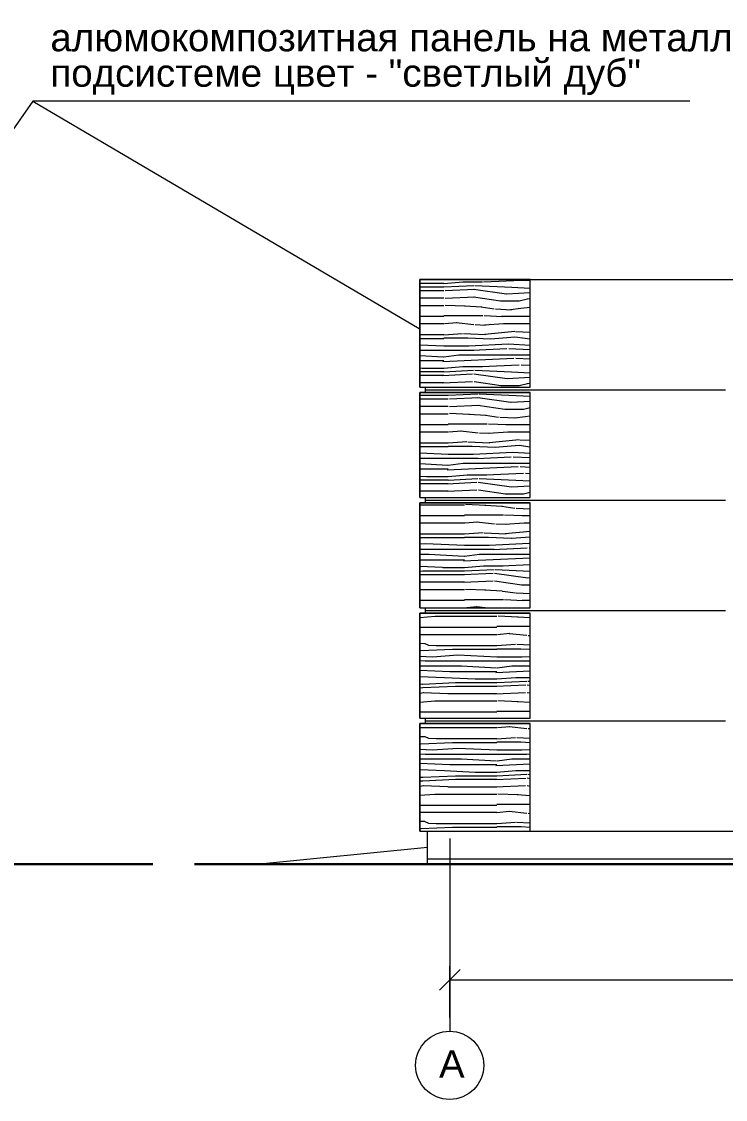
# Model space of a CAD drawing. Header units: metres. Extents: x 14775 to 14878, y 5674 to 5737.
# Drawn here: x 14835.53 to 14841.91, y 5690.1 to 5699.87 of the extents above; entities that cross this region are included whole.
import ezdxf
from ezdxf.enums import TextEntityAlignment as Align

# ---------------------------------------------------------------- set-up
doc = ezdxf.new("R2010")
doc.units = ezdxf.units.M
doc.header["$MEASUREMENT"] = 0
doc.linetypes.add('DGN Style 4', pattern=[5.601258242091303, 2.798879821157428, -1.399439910578714, 0.003498599776446784, -1.399439910578714])
doc.layers.get('Defpoints').update_dxf_attribs({"lineweight": 0})
for name, color, linetype, lineweight in [('Level 63', 7, 'Continuous', 0), ('Стены', 7, 'Continuous', 13), ('ЧЕРТЕЖ', 7, 'Continuous', 0)]:
    doc.layers.add(name, color=color, linetype=linetype, lineweight=lineweight)
doc.styles.add('Style-Arial', font='arial.ttf')
doc.styles.add('Style-txt', font='txt.shx')
doc.dimstyles.new('100', dxfattribs={"dimtxt": 0.25, "dimasz": 0.1875, "dimexe": 0.125, "dimexo": 0.125, "dimgap": 0.0625, "dimtad": 1, "dimdec": 0, "dimlfac": 1000, "dimzin": 11, "dimdsep": 46, "dimtxsty": 'Style-txt', "dimblk": 'OBLIQUE', "dimcen": 0.09000000000000001, "dimadec": 0, "dimazin": 3, "dimtfac": 1, "dimtdec": 0, "dimtmove": 0, "dimatfit": 3, "dimldrblk": 'TerminatorOpen', "dimfxl": 1, "dimfrac": 2, "dimtzin": 11, "dimlwd": 0, "dimlwe": 0, "dimarcsym": 0})

# ---------------------------------------------------------------- blocks, each defined once
blk = doc.blocks.new('_Oblique')
at = {"color": 0, "linetype": 'ByBlock', "lineweight": -2}
blk.add_line((0.5, 0.5), (-0.5, -0.5), dxfattribs=at)
blk = doc.blocks.new('*D74')
at = {"layer": 'Defpoints', "color": 0, "linetype": 'Continuous', "lineweight": 0, "transparency": 16777216}
for p in [(14853.80927526044, 5691.18400459929), (14839.40927526044, 5690.718385245227), (14853.80927526044, 5690.718385245227)]:
    blk.add_point(p, dxfattribs=at)
at = {"layer": 'ЧЕРТЕЖ', "color": 7, "linetype": 'Continuous', "lineweight": 0, "transparency": 16777216}
for p, q in [((14839.40927526044, 5690.843385245227), (14839.40927526044, 5691.30900459929)), ((14853.80927526044, 5690.843385245227), (14853.80927526044, 5691.30900459929))]:
    blk.add_line(p, q, dxfattribs=at)
at = {"layer": 'ЧЕРТЕЖ', "color": 0, "linetype": 'Continuous', "lineweight": 0, "transparency": 16777216}
blk.add_line((14839.40927526044, 5691.18400459929), (14853.80927526044, 5691.18400459929), dxfattribs=at)
at = {"layer": 'ЧЕРТЕЖ', "color": 0, "linetype": 'Continuous', "lineweight": 0, "transparency": 16777216, "xscale": 0.1875, "yscale": 0.1875, "zscale": 0.1875, "rotation": 180}
blk.add_blockref('_Oblique', (14839.40927526044, 5691.18400459929), dxfattribs=at)
at = {"layer": 'ЧЕРТЕЖ', "color": 0, "linetype": 'Continuous', "lineweight": 0, "transparency": 16777216, "xscale": 0.1875, "yscale": 0.1875, "zscale": 0.1875}
blk.add_blockref('_Oblique', (14853.80927526044, 5691.18400459929), dxfattribs=at)
at = {"layer": 'ЧЕРТЕЖ', "color": 0, "linetype": 'Continuous', "lineweight": 0, "transparency": 16777216, "insert": (14846.60927526044, 5691.374147846221), "char_height": 0.25, "attachment_point": 5, "style": 'Style-Arial'}
blk.add_mtext('14400', dxfattribs=at)
blk = doc.blocks.new('TerminatorOpen')
at = {"color": 0, "linetype": 'ByBlock', "lineweight": -2}
for q in [(-1, 0.5), (-1, 0), (-1, -0.5)]:
    blk.add_line((0, 0), q, dxfattribs=at)

msp = doc.modelspace()

# ---------------------------------------------------------------- hatches: boundary and pattern name
at = {"linetype": 'Continuous', "lineweight": 0, "true_color": 0x755847}
h = msp.add_hatch(dxfattribs=at)
h.set_pattern_fill('WOOD2', color=37, style=0, pattern_type=2)
h.set_pattern_definition([(177.397438, (14839.352151, 5696.924438), (15.36000013986477, -0.7679999848102919), [0.354138, -16.559308]), (184.085617, (14838.998379, 5696.940518), (1.536000402549995, 5.04627841332872e-07), [0.230557, -10.548837]), (177.137595, (14838.768408, 5696.924092), (1.536000407992667, 6.061663504475234e-09), [0.365833, -15.013355]), (182.862405, (14838.403031, 5696.942361), (1.536000407992667, -6.061663879175505e-09), [0.361956, -15.017232]), (180, (14838.041527, 5696.924286), (1.536, -0.7680000000000002), [0.225376, -1.310624]), (180, (14839.352151, 5696.992918), (1.536, -0.7680000000000002), [0.4031, -1.1329]), (182.6025620000001, (14838.949051, 5696.992918), (-15.36000013986477, -0.767999984810295), [0.286392, -16.627054]), (172.874984, (14838.662955, 5696.979913), (1.536000136266227, -3.62750753268859e-07), [0.204712, -5.987101999999999]), (184.763642, (14838.459824, 5697.005305), (1.535999728190072, -1.577998689217264e-07), [0.219439, -9.028505000000001]), (177.137595, (14838.241142, 5696.987081), (1.536000407992667, 6.061663504475234e-09), [0.207425, -15.171763]), (180, (14838.033976, 5696.99744), (1.536, -0.7680000000000002), [0.217871, -1.318129]), (180, (14839.352151, 5697.026718), (1.536, -0.7680000000000002), [0.549905, -0.986095]), (177.397438, (14838.802246, 5697.026718), (15.36000013986477, -0.7679999848102919), [0.06777799999999999, -16.845668]), (155.556045, (14838.734539, 5697.029795), (1.536000401305632, -0.7680001542167483), [0.037348, -18.522211]), (177.397438, (14838.700539, 5697.04525), (15.36000013986477, -0.7679999848102919), [0.244493, -16.668953]), (185.710593, (14838.456298, 5697.056352000001), (-6.143999622120279, -0.7680002363013065), [0.273111, -7.445194]), (177.397438, (14838.184543, 5697.029176), (15.36000013986477, -0.7679999848102919), [0.199731, -16.713715]), (184.085617, (14837.985018, 5697.038246), (1.536000402549995, 5.04627841332872e-07), [0.169259, -10.610134]), (180, (14839.352151, 5697.12675), (1.536, -0.7680000000000002), [0.681717, -0.854283]), (180, (14838.670434, 5697.12675), (1.536, -0.7680000000000002), [0.312587, -1.223413]), (184.085617, (14838.357847, 5697.12675), (1.536000402549995, 5.04627841332872e-07), [0.173713, -10.60568]), (177.397438, (14838.184575, 5697.114372999999), (15.36000013986477, -0.7679999848102919), [0.09413300000000001, -16.819313]), (173.659808, (14838.090539, 5697.118648), (7.679999503970662, -0.767999991422106), [0.163096, -13.745975]), (185.194429, (14837.92844, 5697.136659000001), (-9.215999760256096, -0.7679999459250219), [0.112725, -16.852949]), (180, (14839.352151, 5697.19299), (1.536, -0.7680000000000002), [0.561286, -0.974714]), (180, (14838.790865, 5697.19299), (1.536, -0.7680000000000002), [0.451892, -1.084108]), (177.397438, (14838.338973, 5697.19299), (15.36000013986477, -0.7679999848102919), [0.169509, -16.743936]), (180, (14838.169639, 5697.200687), (1.536, -0.7680000000000002), [0.353571, -1.182429]), (180, (14839.352151, 5697.291678000001), (1.536, -0.7680000000000002), [0.561191, -0.974809]), (184.085617, (14838.790961, 5697.291678000001), (1.536000402549995, 5.04627841332872e-07), [0.154776, -10.624618]), (186.340192, (14838.636578, 5697.280651), (-6.143999920538153, -0.7680000066966985), [0.125021, -13.78405]), (188.130102, (14838.512322, 5697.266844), (-4.608000078699761, -0.768000384536362), [0.095134, -10.766027]), (177.397438, (14838.418144, 5697.25339), (15.36000013986477, -0.7679999848102919), [0.143172, -16.770273]), (171.469234, (14838.27512, 5697.259891), (4.607999816681565, -0.7679999926228938), [0.118151, -15.413688]), (176.423666, (14838.158276, 5697.277418), (10.75200016007967, -0.7679998916925348), [0.15851, -12.153467]), (177.397438, (14838.000075, 5697.287306), (15.36000013986477, -0.7679999848102919), [0.183975, -16.72947]), (180, (14839.352151, 5697.426854), (1.536, -0.7680000000000002), [0.37665, -1.15935]), (182.6025620000001, (14838.975501, 5697.426854), (-15.36000013986477, -0.767999984810295), [0.297696, -16.615749]), (183.17983, (14838.678112, 5697.413336), (-12.28800020326752, -0.7680000354332623), [0.291007, -13.55431]), (172.234834, (14838.387552, 5697.397194), (6.143999516368027, -0.7679998925015926), [0.303435, -16.748933]), (182.6025620000001, (14838.0869, 5697.438192000001), (-15.36000013986477, -0.767999984810295), [0.270986, -16.642459]), (180, (14839.352151, 5697.458854), (1.536, -0.7680000000000002), [0.37665, -1.15935]), (182.6025620000001, (14838.975501, 5697.458854), (-15.36000013986477, -0.767999984810295), [0.297696, -16.615749]), (177.397438, (14838.678112, 5697.445336), (15.36000013986477, -0.7679999848102919), [0.256296, -16.65715]), (177.397438, (14838.42208, 5697.456974000001), (15.36000013986477, -0.7679999848102919), [0.335577, -16.577869]), (182.862405, (14838.08685, 5697.472212), (1.536000407992667, -6.061663879175505e-09), [0.271028, -15.10816]), (180, (14839.352151, 5697.491742), (1.536, -0.7680000000000002), [0.195865, -1.340135]), (177.397438, (14839.156286, 5697.491742), (15.36000013986477, -0.7679999848102919), [0.278787, -16.634659]), (177.397438, (14838.877787, 5697.504401), (15.36000013986477, -0.7679999848102919), [0.369364, -16.544081]), (182.6025620000001, (14838.508804, 5697.521173), (-15.36000013986477, -0.767999984810295), [0.343106, -16.57034]), (180, (14838.166052, 5697.505593), (1.536, -0.7680000000000002), [0.177286, -1.358714]), (184.763642, (14837.988766, 5697.505593), (1.535999728190072, -1.577998689217264e-07), [0.17317, -9.074775]), (180, (14839.352151, 5697.559334), (1.536, -0.7680000000000002), [0.425669, -1.110331]), (177.397438, (14838.926482, 5697.559334), (15.36000013986477, -0.7679999848102919), [0.467065, -16.446381]), (182.6025620000001, (14838.459899, 5697.580542000001), (-15.36000013986477, -0.767999984810295), [0.644097, -16.269348]), (176.82017, (14839.352151, 5697.593134000001), (12.28800020326752, -0.7680000354332599), [0.320687, -13.52463]), (180, (14839.031958, 5697.610922), (1.536, -0.7680000000000002), [0.888784, -0.647216]), (180, (14838.143174, 5697.610922), (1.536, -0.7680000000000002), [0.192056, -1.343944]), (187.765166, (14837.951119, 5697.610922), (-6.143999516368027, -0.7679998925015911), [0.136134, -16.916233]), (180, (14839.352151, 5697.65515), (1.536, -0.7680000000000002), [0.346532, -1.189468]), (180, (14839.005619, 5697.65515), (1.536, -0.7680000000000002), [0.301262, -1.234738]), (177.397438, (14838.704358, 5697.65515), (15.36000013986477, -0.7679999848102919), [0.308921, -16.604524]), (182.6025620000001, (14838.395755, 5697.669177000001), (-15.36000013986477, -0.767999984810295), [0.309193, -16.604253]), (180, (14838.086881, 5697.655138), (1.536, -0.7680000000000002), [0.270729, -1.265271]), (180, (14839.352151, 5697.359262), (1.536, -0.7680000000000002), [0.4444770000000001, -1.091523]), (177.397438, (14838.907675, 5697.359262), (15.36000013986477, -0.7679999848102919), [0.218628, -16.694817]), (188.530766, (14838.689272, 5697.369189), (-4.607999816681565, -0.7679999926228928), [0.11601, -15.415828]), (194.036243, (14838.574545, 5697.351979999999), (-1.535999705297874, -0.7680002007720088), [0.078939, -3.087606]), (180, (14838.497963, 5697.332835), (1.536, -0.7680000000000002), [0.165716, -1.370284]), (171.469234, (14838.332247, 5697.332835), (4.607999816681565, -0.7679999926228938), [0.248212, -15.283626]), (182.6025620000001, (14838.086781, 5697.369655), (-15.36000013986477, -0.767999984810295), [0.270829, -16.642617])])
h.paths.add_polyline_path([(14840.13927526044, 5696.558126473231), (14840.13927526044, 5697.533126473231), (14839.13927526044, 5697.533126473231), (14839.13927526044, 5696.558126473231), (14839.18927526044, 5696.558126473231)])
h = msp.add_hatch(dxfattribs=at)
h.set_pattern_fill('WOOD2', color=37, style=0, pattern_type=2)
h.set_pattern_definition([(177.397438, (14839.391396, 5695.942399), (15.36000013986477, -0.7679999848102919), [0.354138, -16.559308]), (184.085617, (14839.037623, 5695.958479999999), (1.536000402549995, 5.04627841332872e-07), [0.230557, -10.548837]), (177.137595, (14838.807652, 5695.942053), (1.536000407992667, 6.061663504475234e-09), [0.365833, -15.013355]), (182.862405, (14838.442275, 5695.960322), (1.536000407992667, -6.061663879175505e-09), [0.361956, -15.017232]), (180, (14838.080771, 5695.942247), (1.536, -0.7680000000000002), [0.225376, -1.310624]), (180, (14839.391396, 5696.010878999999), (1.536, -0.7680000000000002), [0.4031, -1.1329]), (182.6025620000001, (14838.988296, 5696.010878999999), (-15.36000013986477, -0.767999984810295), [0.286392, -16.627054]), (172.874984, (14838.702199, 5695.997875), (1.536000136266227, -3.62750753268859e-07), [0.204712, -5.987101999999999]), (184.763642, (14838.499068, 5696.023265999999), (1.535999728190072, -1.577998689217264e-07), [0.219439, -9.028505000000001]), (177.137595, (14838.280387, 5696.005043), (1.536000407992667, 6.061663504475234e-09), [0.207425, -15.171763]), (180, (14838.07322, 5696.015401), (1.536, -0.7680000000000002), [0.217871, -1.318129]), (180, (14839.391396, 5696.044679), (1.536, -0.7680000000000002), [0.549905, -0.986095]), (177.397438, (14838.841491, 5696.044679), (15.36000013986477, -0.7679999848102919), [0.06777799999999999, -16.845668]), (155.556045, (14838.773783, 5696.047757), (1.536000401305632, -0.7680001542167483), [0.037348, -18.522211]), (177.397438, (14838.739783, 5696.063211), (15.36000013986477, -0.7679999848102919), [0.244493, -16.668953]), (185.710593, (14838.495542, 5696.074313), (-6.143999622120279, -0.7680002363013065), [0.273111, -7.445194]), (177.397438, (14838.223787, 5696.047138), (15.36000013986477, -0.7679999848102919), [0.199731, -16.713715]), (184.085617, (14838.024262, 5696.056207), (1.536000402549995, 5.04627841332872e-07), [0.169259, -10.610134]), (180, (14839.391396, 5696.144711), (1.536, -0.7680000000000002), [0.681717, -0.854283]), (180, (14838.709678, 5696.144711), (1.536, -0.7680000000000002), [0.312587, -1.223413]), (184.085617, (14838.397091, 5696.144711), (1.536000402549995, 5.04627841332872e-07), [0.173713, -10.60568]), (177.397438, (14838.223819, 5696.132335), (15.36000013986477, -0.7679999848102919), [0.09413300000000001, -16.819313]), (173.659808, (14838.129784, 5696.136609), (7.679999503970662, -0.767999991422106), [0.163096, -13.745975]), (185.194429, (14837.967685, 5696.15462), (-9.215999760256096, -0.7679999459250219), [0.112725, -16.852949]), (180, (14839.391396, 5696.210951), (1.536, -0.7680000000000002), [0.561286, -0.974714]), (180, (14838.830109, 5696.210951), (1.536, -0.7680000000000002), [0.451892, -1.084108]), (177.397438, (14838.378218, 5696.210951), (15.36000013986477, -0.7679999848102919), [0.169509, -16.743936]), (180, (14838.208883, 5696.218648), (1.536, -0.7680000000000002), [0.353571, -1.182429]), (180, (14839.391396, 5696.309639), (1.536, -0.7680000000000002), [0.561191, -0.974809]), (184.085617, (14838.830205, 5696.309639), (1.536000402549995, 5.04627841332872e-07), [0.154776, -10.624618]), (186.340192, (14838.675823, 5696.298612), (-6.143999920538153, -0.7680000066966985), [0.125021, -13.78405]), (188.130102, (14838.551566, 5696.284806000001), (-4.608000078699761, -0.768000384536362), [0.095134, -10.766027]), (177.397438, (14838.457389, 5696.271352000001), (15.36000013986477, -0.7679999848102919), [0.143172, -16.770273]), (171.469234, (14838.314364, 5696.277853000001), (4.607999816681565, -0.7679999926228938), [0.118151, -15.413688]), (176.423666, (14838.19752, 5696.295379), (10.75200016007967, -0.7679998916925348), [0.15851, -12.153467]), (177.397438, (14838.039319, 5696.305267), (15.36000013986477, -0.7679999848102919), [0.183975, -16.72947]), (180, (14839.391396, 5696.444815), (1.536, -0.7680000000000002), [0.37665, -1.15935]), (182.6025620000001, (14839.014745, 5696.444815), (-15.36000013986477, -0.767999984810295), [0.297696, -16.615749]), (183.17983, (14838.717356, 5696.431297), (-12.28800020326752, -0.7680000354332623), [0.291007, -13.55431]), (172.234834, (14838.426797, 5696.415155), (6.143999516368027, -0.7679998925015926), [0.303435, -16.748933]), (182.6025620000001, (14838.126145, 5696.456153), (-15.36000013986477, -0.767999984810295), [0.270986, -16.642459]), (180, (14839.391396, 5696.476815), (1.536, -0.7680000000000002), [0.37665, -1.15935]), (182.6025620000001, (14839.014745, 5696.476815), (-15.36000013986477, -0.767999984810295), [0.297696, -16.615749]), (177.397438, (14838.717356, 5696.463297), (15.36000013986477, -0.7679999848102919), [0.256296, -16.65715]), (177.397438, (14838.461324, 5696.474935), (15.36000013986477, -0.7679999848102919), [0.335577, -16.577869]), (182.862405, (14838.126094, 5696.490172999999), (1.536000407992667, -6.061663879175505e-09), [0.271028, -15.10816]), (180, (14839.391396, 5696.509703), (1.536, -0.7680000000000002), [0.195865, -1.340135]), (177.397438, (14839.195531, 5696.509703), (15.36000013986477, -0.7679999848102919), [0.278787, -16.634659]), (177.397438, (14838.917032, 5696.522362), (15.36000013986477, -0.7679999848102919), [0.369364, -16.544081]), (182.6025620000001, (14838.548048, 5696.539134000001), (-15.36000013986477, -0.767999984810295), [0.343106, -16.57034]), (180, (14838.205296, 5696.523555), (1.536, -0.7680000000000002), [0.177286, -1.358714]), (184.763642, (14838.02801, 5696.523555), (1.535999728190072, -1.577998689217264e-07), [0.17317, -9.074775]), (180, (14839.391396, 5696.577295), (1.536, -0.7680000000000002), [0.425669, -1.110331]), (177.397438, (14838.965727, 5696.577295), (15.36000013986477, -0.7679999848102919), [0.467065, -16.446381]), (182.6025620000001, (14838.499144, 5696.598503), (-15.36000013986477, -0.767999984810295), [0.644097, -16.269348]), (176.82017, (14839.391396, 5696.611095), (12.28800020326752, -0.7680000354332599), [0.320687, -13.52463]), (180, (14839.071202, 5696.628884000001), (1.536, -0.7680000000000002), [0.888784, -0.647216]), (180, (14838.182418, 5696.628884000001), (1.536, -0.7680000000000002), [0.192056, -1.343944]), (187.765166, (14837.990363, 5696.628884000001), (-6.143999516368027, -0.7679998925015911), [0.136134, -16.916233]), (180, (14839.391396, 5696.673111), (1.536, -0.7680000000000002), [0.346532, -1.189468]), (180, (14839.044864, 5696.673111), (1.536, -0.7680000000000002), [0.301262, -1.234738]), (177.397438, (14838.743602, 5696.673111), (15.36000013986477, -0.7679999848102919), [0.308921, -16.604524]), (182.6025620000001, (14838.434999, 5696.687139), (-15.36000013986477, -0.767999984810295), [0.309193, -16.604253]), (180, (14838.126125, 5696.673099000001), (1.536, -0.7680000000000002), [0.270729, -1.265271]), (180, (14839.391396, 5696.377223), (1.536, -0.7680000000000002), [0.4444770000000001, -1.091523]), (177.397438, (14838.946919, 5696.377223), (15.36000013986477, -0.7679999848102919), [0.218628, -16.694817]), (188.530766, (14838.728516, 5696.387151), (-4.607999816681565, -0.7679999926228928), [0.11601, -15.415828]), (194.036243, (14838.613789, 5696.369942), (-1.535999705297874, -0.7680002007720088), [0.078939, -3.087606]), (180, (14838.537208, 5696.350796), (1.536, -0.7680000000000002), [0.165716, -1.370284]), (171.469234, (14838.371491, 5696.350796), (4.607999816681565, -0.7679999926228938), [0.248212, -15.283626]), (182.6025620000001, (14838.126025, 5696.387616), (-15.36000013986477, -0.767999984810295), [0.270829, -16.642617])])
h.paths.add_polyline_path([(14839.13927526044, 5696.508126473231), (14839.13927526044, 5695.558126473231), (14839.18927526044, 5695.558126473231), (14840.13927526044, 5695.558126473231), (14840.13927526044, 5696.508126473231), (14839.18927526044, 5696.508126473231)])
h = msp.add_hatch(dxfattribs=at)
h.set_pattern_fill('WOOD2', color=37, style=0, pattern_type=2)
h.set_pattern_definition([(177.397438, (14839.538562, 5695.117487), (15.36000013986477, -0.7679999848102919), [0.354138, -16.559308]), (184.085617, (14839.184789, 5695.133567), (1.536000402549995, 5.04627841332872e-07), [0.230557, -10.548837]), (177.137595, (14838.954818, 5695.117141), (1.536000407992667, 6.061663504475234e-09), [0.365833, -15.013355]), (182.862405, (14838.589441, 5695.13541), (1.536000407992667, -6.061663879175505e-09), [0.361956, -15.017232]), (180, (14838.227937, 5695.117334), (1.536, -0.7680000000000002), [0.225376, -1.310624]), (180, (14839.538562, 5695.185967), (1.536, -0.7680000000000002), [0.4031, -1.1329]), (182.6025620000001, (14839.135462, 5695.185967), (-15.36000013986477, -0.767999984810295), [0.286392, -16.627054]), (172.874984, (14838.849365, 5695.172962), (1.536000136266227, -3.62750753268859e-07), [0.204712, -5.987101999999999]), (184.763642, (14838.646234, 5695.198354), (1.535999728190072, -1.577998689217264e-07), [0.219439, -9.028505000000001]), (177.137595, (14838.427552, 5695.18013), (1.536000407992667, 6.061663504475234e-09), [0.207425, -15.171763]), (180, (14838.220386, 5695.190489), (1.536, -0.7680000000000002), [0.217871, -1.318129]), (180, (14839.538562, 5695.219767000001), (1.536, -0.7680000000000002), [0.549905, -0.986095]), (177.397438, (14838.988657, 5695.219767000001), (15.36000013986477, -0.7679999848102919), [0.06777799999999999, -16.845668]), (155.556045, (14838.920949, 5695.222844), (1.536000401305632, -0.7680001542167483), [0.037348, -18.522211]), (177.397438, (14838.886949, 5695.238299000001), (15.36000013986477, -0.7679999848102919), [0.244493, -16.668953]), (185.710593, (14838.642708, 5695.249401), (-6.143999622120279, -0.7680002363013065), [0.273111, -7.445194]), (177.397438, (14838.370953, 5695.222225), (15.36000013986477, -0.7679999848102919), [0.199731, -16.713715]), (184.085617, (14838.171428, 5695.231294), (1.536000402549995, 5.04627841332872e-07), [0.169259, -10.610134]), (180, (14839.538562, 5695.319799), (1.536, -0.7680000000000002), [0.681717, -0.854283]), (180, (14838.856844, 5695.319799), (1.536, -0.7680000000000002), [0.312587, -1.223413]), (184.085617, (14838.544257, 5695.319799), (1.536000402549995, 5.04627841332872e-07), [0.173713, -10.60568]), (177.397438, (14838.370985, 5695.307422), (15.36000013986477, -0.7679999848102919), [0.09413300000000001, -16.819313]), (173.659808, (14838.276949, 5695.311696), (7.679999503970662, -0.767999991422106), [0.163096, -13.745975]), (185.194429, (14838.114851, 5695.329707), (-9.215999760256096, -0.7679999459250219), [0.112725, -16.852949]), (180, (14839.538562, 5695.386039), (1.536, -0.7680000000000002), [0.561286, -0.974714]), (180, (14838.977275, 5695.386039), (1.536, -0.7680000000000002), [0.451892, -1.084108]), (177.397438, (14838.525384, 5695.386039), (15.36000013986477, -0.7679999848102919), [0.169509, -16.743936]), (180, (14838.356049, 5695.393736), (1.536, -0.7680000000000002), [0.353571, -1.182429]), (180, (14839.538562, 5695.484727), (1.536, -0.7680000000000002), [0.561191, -0.974809]), (184.085617, (14838.977371, 5695.484727), (1.536000402549995, 5.04627841332872e-07), [0.154776, -10.624618]), (186.340192, (14838.822989, 5695.473699), (-6.143999920538153, -0.7680000066966985), [0.125021, -13.78405]), (188.130102, (14838.698732, 5695.459893), (-4.608000078699761, -0.768000384536362), [0.095134, -10.766027]), (177.397438, (14838.604555, 5695.446439), (15.36000013986477, -0.7679999848102919), [0.143172, -16.770273]), (171.469234, (14838.46153, 5695.45294), (4.607999816681565, -0.7679999926228938), [0.118151, -15.413688]), (176.423666, (14838.344686, 5695.470467), (10.75200016007967, -0.7679998916925348), [0.15851, -12.153467]), (177.397438, (14838.186485, 5695.480354), (15.36000013986477, -0.7679999848102919), [0.183975, -16.72947]), (180, (14839.538562, 5695.619903), (1.536, -0.7680000000000002), [0.37665, -1.15935]), (182.6025620000001, (14839.161911, 5695.619903), (-15.36000013986477, -0.767999984810295), [0.297696, -16.615749]), (183.17983, (14838.864522, 5695.606385), (-12.28800020326752, -0.7680000354332623), [0.291007, -13.55431]), (172.234834, (14838.573963, 5695.590243), (6.143999516368027, -0.7679998925015926), [0.303435, -16.748933]), (182.6025620000001, (14838.273311, 5695.631241), (-15.36000013986477, -0.767999984810295), [0.270986, -16.642459]), (180, (14839.538562, 5695.651903), (1.536, -0.7680000000000002), [0.37665, -1.15935]), (182.6025620000001, (14839.161911, 5695.651903), (-15.36000013986477, -0.767999984810295), [0.297696, -16.615749]), (177.397438, (14838.864522, 5695.638385), (15.36000013986477, -0.7679999848102919), [0.256296, -16.65715]), (177.397438, (14838.60849, 5695.650022999999), (15.36000013986477, -0.7679999848102919), [0.335577, -16.577869]), (182.862405, (14838.27326, 5695.66526), (1.536000407992667, -6.061663879175505e-09), [0.271028, -15.10816]), (180, (14839.538562, 5695.684791), (1.536, -0.7680000000000002), [0.195865, -1.340135]), (177.397438, (14839.342697, 5695.684791), (15.36000013986477, -0.7679999848102919), [0.278787, -16.634659]), (177.397438, (14839.064198, 5695.69745), (15.36000013986477, -0.7679999848102919), [0.369364, -16.544081]), (182.6025620000001, (14838.695214, 5695.714222), (-15.36000013986477, -0.767999984810295), [0.343106, -16.57034]), (180, (14838.352462, 5695.698642), (1.536, -0.7680000000000002), [0.177286, -1.358714]), (184.763642, (14838.175176, 5695.698642), (1.535999728190072, -1.577998689217264e-07), [0.17317, -9.074775]), (180, (14839.538562, 5695.752383), (1.536, -0.7680000000000002), [0.425669, -1.110331]), (177.397438, (14839.112893, 5695.752383), (15.36000013986477, -0.7679999848102919), [0.467065, -16.446381]), (182.6025620000001, (14838.646309, 5695.773590999999), (-15.36000013986477, -0.767999984810295), [0.644097, -16.269348]), (176.82017, (14839.538562, 5695.786183), (12.28800020326752, -0.7680000354332599), [0.320687, -13.52463]), (180, (14839.218368, 5695.803971), (1.536, -0.7680000000000002), [0.888784, -0.647216]), (180, (14838.329584, 5695.803971), (1.536, -0.7680000000000002), [0.192056, -1.343944]), (187.765166, (14838.137529, 5695.803971), (-6.143999516368027, -0.7679998925015911), [0.136134, -16.916233]), (180, (14839.538562, 5695.848199), (1.536, -0.7680000000000002), [0.346532, -1.189468]), (180, (14839.192029, 5695.848199), (1.536, -0.7680000000000002), [0.301262, -1.234738]), (177.397438, (14838.890768, 5695.848199), (15.36000013986477, -0.7679999848102919), [0.308921, -16.604524]), (182.6025620000001, (14838.582165, 5695.862226), (-15.36000013986477, -0.767999984810295), [0.309193, -16.604253]), (180, (14838.273291, 5695.848186), (1.536, -0.7680000000000002), [0.270729, -1.265271]), (180, (14839.538562, 5695.552311), (1.536, -0.7680000000000002), [0.4444770000000001, -1.091523]), (177.397438, (14839.094085, 5695.552311), (15.36000013986477, -0.7679999848102919), [0.218628, -16.694817]), (188.530766, (14838.875682, 5695.562238), (-4.607999816681565, -0.7679999926228928), [0.11601, -15.415828]), (194.036243, (14838.760955, 5695.545029), (-1.535999705297874, -0.7680002007720088), [0.078939, -3.087606]), (180, (14838.684373, 5695.525884000001), (1.536, -0.7680000000000002), [0.165716, -1.370284]), (171.469234, (14838.518657, 5695.525884000001), (4.607999816681565, -0.7679999926228938), [0.248212, -15.283626]), (182.6025620000001, (14838.273191, 5695.562703000001), (-15.36000013986477, -0.767999984810295), [0.270829, -16.642617])])
h.paths.add_polyline_path([(14839.13927526044, 5695.508126473231), (14839.13927526044, 5694.558126473231), (14839.18927526044, 5694.558126473231), (14840.13927526044, 5694.558126473231), (14840.13927526044, 5695.508126473231), (14839.18927526044, 5695.508126473231)])
h = msp.add_hatch(dxfattribs=at)
h.set_pattern_fill('WOOD2', color=37, style=0, pattern_type=2)
h.set_pattern_definition([(177.397438, (14839.832893, 5694.105987), (15.36000013986477, -0.7679999848102919), [0.354138, -16.559308]), (184.085617, (14839.479121, 5694.122067), (1.536000402549995, 5.04627841332872e-07), [0.230557, -10.548837]), (177.137595, (14839.24915, 5694.105640999999), (1.536000407992667, 6.061663504475234e-09), [0.365833, -15.013355]), (182.862405, (14838.883773, 5694.12391), (1.536000407992667, -6.061663879175505e-09), [0.361956, -15.017232]), (180, (14838.522269, 5694.105834), (1.536, -0.7680000000000002), [0.225376, -1.310624]), (180, (14839.832893, 5694.174467), (1.536, -0.7680000000000002), [0.4031, -1.1329]), (182.6025620000001, (14839.429793, 5694.174467), (-15.36000013986477, -0.767999984810295), [0.286392, -16.627054]), (172.874984, (14839.143697, 5694.161462), (1.536000136266227, -3.62750753268859e-07), [0.204712, -5.987101999999999]), (184.763642, (14838.940566, 5694.186854), (1.535999728190072, -1.577998689217264e-07), [0.219439, -9.028505000000001]), (177.137595, (14838.721884, 5694.16863), (1.536000407992667, 6.061663504475234e-09), [0.207425, -15.171763]), (180, (14838.514718, 5694.178989), (1.536, -0.7680000000000002), [0.217871, -1.318129]), (180, (14839.832893, 5694.208267), (1.536, -0.7680000000000002), [0.549905, -0.986095]), (177.397438, (14839.282988, 5694.208267), (15.36000013986477, -0.7679999848102919), [0.06777799999999999, -16.845668]), (155.556045, (14839.215281, 5694.211343999999), (1.536000401305632, -0.7680001542167483), [0.037348, -18.522211]), (177.397438, (14839.181281, 5694.226799), (15.36000013986477, -0.7679999848102919), [0.244493, -16.668953]), (185.710593, (14838.93704, 5694.237901), (-6.143999622120279, -0.7680002363013065), [0.273111, -7.445194]), (177.397438, (14838.665285, 5694.210725), (15.36000013986477, -0.7679999848102919), [0.199731, -16.713715]), (184.085617, (14838.46576, 5694.219795), (1.536000402549995, 5.04627841332872e-07), [0.169259, -10.610134]), (180, (14839.832893, 5694.308299), (1.536, -0.7680000000000002), [0.681717, -0.854283]), (180, (14839.151176, 5694.308299), (1.536, -0.7680000000000002), [0.312587, -1.223413]), (184.085617, (14838.838589, 5694.308299), (1.536000402549995, 5.04627841332872e-07), [0.173713, -10.60568]), (177.397438, (14838.665317, 5694.295922), (15.36000013986477, -0.7679999848102919), [0.09413300000000001, -16.819313]), (173.659808, (14838.571281, 5694.300196), (7.679999503970662, -0.767999991422106), [0.163096, -13.745975]), (185.194429, (14838.409182, 5694.318207), (-9.215999760256096, -0.7679999459250219), [0.112725, -16.852949]), (180, (14839.832893, 5694.374539), (1.536, -0.7680000000000002), [0.561286, -0.974714]), (180, (14839.271607, 5694.374539), (1.536, -0.7680000000000002), [0.451892, -1.084108]), (177.397438, (14838.819715, 5694.374539), (15.36000013986477, -0.7679999848102919), [0.169509, -16.743936]), (180, (14838.650381, 5694.382236), (1.536, -0.7680000000000002), [0.353571, -1.182429]), (180, (14839.832893, 5694.473227), (1.536, -0.7680000000000002), [0.561191, -0.974809]), (184.085617, (14839.271703, 5694.473227), (1.536000402549995, 5.04627841332872e-07), [0.154776, -10.624618]), (186.340192, (14839.11732, 5694.462199000001), (-6.143999920538153, -0.7680000066966985), [0.125021, -13.78405]), (188.130102, (14838.993064, 5694.448393), (-4.608000078699761, -0.768000384536362), [0.095134, -10.766027]), (177.397438, (14838.898886, 5694.434939), (15.36000013986477, -0.7679999848102919), [0.143172, -16.770273]), (171.469234, (14838.755862, 5694.44144), (4.607999816681565, -0.7679999926228938), [0.118151, -15.413688]), (176.423666, (14838.639018, 5694.458967), (10.75200016007967, -0.7679998916925348), [0.15851, -12.153467]), (177.397438, (14838.480817, 5694.468854), (15.36000013986477, -0.7679999848102919), [0.183975, -16.72947]), (180, (14839.832893, 5694.608403), (1.536, -0.7680000000000002), [0.37665, -1.15935]), (182.6025620000001, (14839.456243, 5694.608403), (-15.36000013986477, -0.767999984810295), [0.297696, -16.615749]), (183.17983, (14839.158854, 5694.594885), (-12.28800020326752, -0.7680000354332623), [0.291007, -13.55431]), (172.234834, (14838.868294, 5694.578743), (6.143999516368027, -0.7679998925015926), [0.303435, -16.748933]), (182.6025620000001, (14838.567642, 5694.619741), (-15.36000013986477, -0.767999984810295), [0.270986, -16.642459]), (180, (14839.832893, 5694.640403), (1.536, -0.7680000000000002), [0.37665, -1.15935]), (182.6025620000001, (14839.456243, 5694.640403), (-15.36000013986477, -0.767999984810295), [0.297696, -16.615749]), (177.397438, (14839.158854, 5694.626885000001), (15.36000013986477, -0.7679999848102919), [0.256296, -16.65715]), (177.397438, (14838.902822, 5694.638523), (15.36000013986477, -0.7679999848102919), [0.335577, -16.577869]), (182.862405, (14838.567592, 5694.653761), (1.536000407992667, -6.061663879175505e-09), [0.271028, -15.10816]), (180, (14839.832893, 5694.673291), (1.536, -0.7680000000000002), [0.195865, -1.340135]), (177.397438, (14839.637028, 5694.673291), (15.36000013986477, -0.7679999848102919), [0.278787, -16.634659]), (177.397438, (14839.358529, 5694.68595), (15.36000013986477, -0.7679999848102919), [0.369364, -16.544081]), (182.6025620000001, (14838.989546, 5694.702722), (-15.36000013986477, -0.767999984810295), [0.343106, -16.57034]), (180, (14838.646794, 5694.687142), (1.536, -0.7680000000000002), [0.177286, -1.358714]), (184.763642, (14838.469508, 5694.687142), (1.535999728190072, -1.577998689217264e-07), [0.17317, -9.074775]), (180, (14839.832893, 5694.740882999999), (1.536, -0.7680000000000002), [0.425669, -1.110331]), (177.397438, (14839.407224, 5694.740882999999), (15.36000013986477, -0.7679999848102919), [0.467065, -16.446381]), (182.6025620000001, (14838.940641, 5694.762091), (-15.36000013986477, -0.767999984810295), [0.644097, -16.269348]), (176.82017, (14839.832893, 5694.774683), (12.28800020326752, -0.7680000354332599), [0.320687, -13.52463]), (180, (14839.5127, 5694.792471), (1.536, -0.7680000000000002), [0.888784, -0.647216]), (180, (14838.623916, 5694.792471), (1.536, -0.7680000000000002), [0.192056, -1.343944]), (187.765166, (14838.431861, 5694.792471), (-6.143999516368027, -0.7679998925015911), [0.136134, -16.916233]), (180, (14839.832893, 5694.836699), (1.536, -0.7680000000000002), [0.346532, -1.189468]), (180, (14839.486361, 5694.836699), (1.536, -0.7680000000000002), [0.301262, -1.234738]), (177.397438, (14839.1851, 5694.836699), (15.36000013986477, -0.7679999848102919), [0.308921, -16.604524]), (182.6025620000001, (14838.876497, 5694.850726), (-15.36000013986477, -0.767999984810295), [0.309193, -16.604253]), (180, (14838.567623, 5694.836686), (1.536, -0.7680000000000002), [0.270729, -1.265271]), (180, (14839.832893, 5694.540811), (1.536, -0.7680000000000002), [0.4444770000000001, -1.091523]), (177.397438, (14839.388417, 5694.540811), (15.36000013986477, -0.7679999848102919), [0.218628, -16.694817]), (188.530766, (14839.170014, 5694.550738), (-4.607999816681565, -0.7679999926228928), [0.11601, -15.415828]), (194.036243, (14839.055287, 5694.533529), (-1.535999705297874, -0.7680002007720088), [0.078939, -3.087606]), (180, (14838.978705, 5694.514384), (1.536, -0.7680000000000002), [0.165716, -1.370284]), (171.469234, (14838.812989, 5694.514384), (4.607999816681565, -0.7679999926228938), [0.248212, -15.283626]), (182.6025620000001, (14838.567523, 5694.551204), (-15.36000013986477, -0.767999984810295), [0.270829, -16.642617])])
h.paths.add_polyline_path([(14839.13927526044, 5694.508126473231), (14839.13927526044, 5693.558126473231), (14839.18927526044, 5693.558126473231), (14840.13927526044, 5693.558126473231), (14840.13927526044, 5694.508126473231), (14839.18927526044, 5694.508126473231)])
h = msp.add_hatch(dxfattribs=at)
h.set_pattern_fill('WOOD2', color=37, style=0, pattern_type=2)
h.set_pattern_definition([(177.397438, (14839.832893, 5693.261433), (15.36000013986477, -0.7679999848102919), [0.354138, -16.559308]), (184.085617, (14839.479121, 5693.277514), (1.536000402549995, 5.04627841332872e-07), [0.230557, -10.548837]), (177.137595, (14839.24915, 5693.261087), (1.536000407992667, 6.061663504475234e-09), [0.365833, -15.013355]), (182.862405, (14838.883773, 5693.279356), (1.536000407992667, -6.061663879175505e-09), [0.361956, -15.017232]), (180, (14838.522269, 5693.261281), (1.536, -0.7680000000000002), [0.225376, -1.310624]), (180, (14839.832893, 5693.329913), (1.536, -0.7680000000000002), [0.4031, -1.1329]), (182.6025620000001, (14839.429793, 5693.329913), (-15.36000013986477, -0.767999984810295), [0.286392, -16.627054]), (172.874984, (14839.143697, 5693.316909), (1.536000136266227, -3.62750753268859e-07), [0.204712, -5.987101999999999]), (184.763642, (14838.940566, 5693.3423), (1.535999728190072, -1.577998689217264e-07), [0.219439, -9.028505000000001]), (177.137595, (14838.721884, 5693.324077), (1.536000407992667, 6.061663504475234e-09), [0.207425, -15.171763]), (180, (14838.514718, 5693.334435), (1.536, -0.7680000000000002), [0.217871, -1.318129]), (180, (14839.832893, 5693.363713000001), (1.536, -0.7680000000000002), [0.549905, -0.986095]), (177.397438, (14839.282988, 5693.363713000001), (15.36000013986477, -0.7679999848102919), [0.06777799999999999, -16.845668]), (155.556045, (14839.215281, 5693.366790999999), (1.536000401305632, -0.7680001542167483), [0.037348, -18.522211]), (177.397438, (14839.181281, 5693.382246), (15.36000013986477, -0.7679999848102919), [0.244493, -16.668953]), (185.710593, (14838.93704, 5693.393348), (-6.143999622120279, -0.7680002363013065), [0.273111, -7.445194]), (177.397438, (14838.665285, 5693.366172), (15.36000013986477, -0.7679999848102919), [0.199731, -16.713715]), (184.085617, (14838.46576, 5693.375241), (1.536000402549995, 5.04627841332872e-07), [0.169259, -10.610134]), (180, (14839.832893, 5693.463745), (1.536, -0.7680000000000002), [0.681717, -0.854283]), (180, (14839.151176, 5693.463745), (1.536, -0.7680000000000002), [0.312587, -1.223413]), (184.085617, (14838.838589, 5693.463745), (1.536000402549995, 5.04627841332872e-07), [0.173713, -10.60568]), (177.397438, (14838.665317, 5693.451368999999), (15.36000013986477, -0.7679999848102919), [0.09413300000000001, -16.819313]), (173.659808, (14838.571281, 5693.455643), (7.679999503970662, -0.767999991422106), [0.163096, -13.745975]), (185.194429, (14838.409182, 5693.473654), (-9.215999760256096, -0.7679999459250219), [0.112725, -16.852949]), (180, (14839.832893, 5693.529985), (1.536, -0.7680000000000002), [0.561286, -0.974714]), (180, (14839.271607, 5693.529985), (1.536, -0.7680000000000002), [0.451892, -1.084108]), (177.397438, (14838.819715, 5693.529985), (15.36000013986477, -0.7679999848102919), [0.169509, -16.743936]), (180, (14838.650381, 5693.537682), (1.536, -0.7680000000000002), [0.353571, -1.182429]), (180, (14839.832893, 5693.628672999999), (1.536, -0.7680000000000002), [0.561191, -0.974809]), (184.085617, (14839.271703, 5693.628672999999), (1.536000402549995, 5.04627841332872e-07), [0.154776, -10.624618]), (186.340192, (14839.11732, 5693.617646), (-6.143999920538153, -0.7680000066966985), [0.125021, -13.78405]), (188.130102, (14838.993064, 5693.60384), (-4.608000078699761, -0.768000384536362), [0.095134, -10.766027]), (177.397438, (14838.898886, 5693.590386), (15.36000013986477, -0.7679999848102919), [0.143172, -16.770273]), (171.469234, (14838.755862, 5693.596887), (4.607999816681565, -0.7679999926228938), [0.118151, -15.413688]), (176.423666, (14838.639018, 5693.614414), (10.75200016007967, -0.7679998916925348), [0.15851, -12.153467]), (177.397438, (14838.480817, 5693.624301), (15.36000013986477, -0.7679999848102919), [0.183975, -16.72947]), (180, (14839.832893, 5693.763849), (1.536, -0.7680000000000002), [0.37665, -1.15935]), (182.6025620000001, (14839.456243, 5693.763849), (-15.36000013986477, -0.767999984810295), [0.297696, -16.615749]), (183.17983, (14839.158854, 5693.750332), (-12.28800020326752, -0.7680000354332623), [0.291007, -13.55431]), (172.234834, (14838.868294, 5693.73419), (6.143999516368027, -0.7679998925015926), [0.303435, -16.748933]), (182.6025620000001, (14838.567642, 5693.775188000001), (-15.36000013986477, -0.767999984810295), [0.270986, -16.642459]), (180, (14839.832893, 5693.795849), (1.536, -0.7680000000000002), [0.37665, -1.15935]), (182.6025620000001, (14839.456243, 5693.795849), (-15.36000013986477, -0.767999984810295), [0.297696, -16.615749]), (177.397438, (14839.158854, 5693.782332), (15.36000013986477, -0.7679999848102919), [0.256296, -16.65715]), (177.397438, (14838.902822, 5693.793968999999), (15.36000013986477, -0.7679999848102919), [0.335577, -16.577869]), (182.862405, (14838.567592, 5693.809207), (1.536000407992667, -6.061663879175505e-09), [0.271028, -15.10816]), (180, (14839.832893, 5693.828737), (1.536, -0.7680000000000002), [0.195865, -1.340135]), (177.397438, (14839.637028, 5693.828737), (15.36000013986477, -0.7679999848102919), [0.278787, -16.634659]), (177.397438, (14839.358529, 5693.841396), (15.36000013986477, -0.7679999848102919), [0.369364, -16.544081]), (182.6025620000001, (14838.989546, 5693.858168), (-15.36000013986477, -0.767999984810295), [0.343106, -16.57034]), (180, (14838.646794, 5693.842589), (1.536, -0.7680000000000002), [0.177286, -1.358714]), (184.763642, (14838.469508, 5693.842589), (1.535999728190072, -1.577998689217264e-07), [0.17317, -9.074775]), (180, (14839.832893, 5693.896329), (1.536, -0.7680000000000002), [0.425669, -1.110331]), (177.397438, (14839.407224, 5693.896329), (15.36000013986477, -0.7679999848102919), [0.467065, -16.446381]), (182.6025620000001, (14838.940641, 5693.917538000001), (-15.36000013986477, -0.767999984810295), [0.644097, -16.269348]), (176.82017, (14839.832893, 5693.930129), (12.28800020326752, -0.7680000354332599), [0.320687, -13.52463]), (180, (14839.5127, 5693.947918), (1.536, -0.7680000000000002), [0.888784, -0.647216]), (180, (14838.623916, 5693.947918), (1.536, -0.7680000000000002), [0.192056, -1.343944]), (187.765166, (14838.431861, 5693.947918), (-6.143999516368027, -0.7679998925015911), [0.136134, -16.916233]), (180, (14839.832893, 5693.992145), (1.536, -0.7680000000000002), [0.346532, -1.189468]), (180, (14839.486361, 5693.992145), (1.536, -0.7680000000000002), [0.301262, -1.234738]), (177.397438, (14839.1851, 5693.992145), (15.36000013986477, -0.7679999848102919), [0.308921, -16.604524]), (182.6025620000001, (14838.876497, 5694.006173), (-15.36000013986477, -0.767999984810295), [0.309193, -16.604253]), (180, (14838.567623, 5693.992133), (1.536, -0.7680000000000002), [0.270729, -1.265271]), (180, (14839.832893, 5693.696257), (1.536, -0.7680000000000002), [0.4444770000000001, -1.091523]), (177.397438, (14839.388417, 5693.696257), (15.36000013986477, -0.7679999848102919), [0.218628, -16.694817]), (188.530766, (14839.170014, 5693.706185), (-4.607999816681565, -0.7679999926228928), [0.11601, -15.415828]), (194.036243, (14839.055287, 5693.688975999999), (-1.535999705297874, -0.7680002007720088), [0.078939, -3.087606]), (180, (14838.978705, 5693.66983), (1.536, -0.7680000000000002), [0.165716, -1.370284]), (171.469234, (14838.812989, 5693.66983), (4.607999816681565, -0.7679999926228938), [0.248212, -15.283626]), (182.6025620000001, (14838.567523, 5693.70665), (-15.36000013986477, -0.767999984810295), [0.270829, -16.642617])])
h.paths.add_polyline_path([(14839.13927526044, 5693.508126473231), (14839.13927526044, 5692.533126473231), (14839.20927526044, 5692.533126473231), (14840.13927526044, 5692.533126473231), (14840.13927526044, 5693.508126473231), (14839.18927526044, 5693.508126473231)])

# ---------------------------------------------------------------- linework, layer by layer
at = {"color": 37, "linetype": 'Continuous', "lineweight": 0, "flags": 128}
for points in [[(14840.13927526044, 5696.558126473231), (14840.13927526044, 5697.533126473231), (14839.13927526044, 5697.533126473231), (14839.13927526044, 5696.558126473231), (14839.18927526044, 5696.558126473231), (14840.13927526044, 5696.558126473231)], [(14839.13927526044, 5696.508126473231), (14839.13927526044, 5695.558126473231), (14839.18927526044, 5695.558126473231), (14840.13927526044, 5695.558126473231), (14840.13927526044, 5696.508126473231), (14839.18927526044, 5696.508126473231), (14839.13927526044, 5696.508126473231)], [(14839.13927526044, 5695.508126473231), (14839.13927526044, 5694.558126473231), (14839.18927526044, 5694.558126473231), (14840.13927526044, 5694.558126473231), (14840.13927526044, 5695.508126473231), (14839.18927526044, 5695.508126473231), (14839.13927526044, 5695.508126473231)], [(14839.13927526044, 5694.508126473231), (14839.13927526044, 5693.558126473231), (14839.18927526044, 5693.558126473231), (14840.13927526044, 5693.558126473231), (14840.13927526044, 5694.508126473231), (14839.18927526044, 5694.508126473231), (14839.13927526044, 5694.508126473231)], [(14839.13927526044, 5693.508126473231), (14839.13927526044, 5692.533126473231), (14839.20927526044, 5692.533126473231), (14840.13927526044, 5692.533126473231), (14840.13927526044, 5693.508126473231), (14839.18927526044, 5693.508126473231), (14839.13927526044, 5693.508126473231)]]:
    msp.add_lwpolyline(points, close=True, dxfattribs=at)
at = {"layer": 'Level 63', "color": 7, "linetype": 'Continuous', "lineweight": 0}
msp.add_circle((14839.40927526044, 5690.409321793082), 0.3090634521454573, dxfattribs=at)
at = {"layer": 'Стены', "color": 1, "linetype": 'DGN Style 4', "lineweight": 0}
msp.add_line((14839.40927526044, 5692.465566882027), (14839.40927526044, 5690.718385245227), dxfattribs=at)
at = {"layer": 'ЧЕРТЕЖ', "color": 7, "linetype": 'Continuous', "lineweight": 0}
for p, q in [((14835.63017422708, 5699.151367824145), (14839.13272282968, 5697.089086474127)), ((14839.18927526044, 5696.533126473231), (14841.90927526044, 5696.533126473231)), ((14839.18927526044, 5695.533126473231), (14841.90927526044, 5695.533126473231)), ((14839.18927526044, 5694.533126473231), (14841.90927526044, 5694.533126473231)), ((14839.18927526044, 5693.533126473231), (14841.90927526044, 5693.533126473231)), ((14839.20927526044, 5692.282269330373), (14854.00927526044, 5692.282269330373))]:
    msp.add_line(p, q, dxfattribs=at)
at = {"layer": 'ЧЕРТЕЖ', "color": 7, "linetype": 'Continuous', "lineweight": 13}
for p, q in [((14839.13927526044, 5697.533126473231), (14854.07927526044, 5697.533126473231)), ((14839.13927526044, 5696.558126473231), (14839.13927526044, 5697.533126473231)), ((14840.13927526044, 5696.558126473231), (14840.13927526044, 5697.533126473231)), ((14839.13927526044, 5696.558126473231), (14840.13927526044, 5696.558126473231)), ((14839.18927526044, 5696.508126473231), (14839.18927526044, 5696.558126473231)), ((14839.13927526044, 5696.508126473231), (14840.13927526044, 5696.508126473231)), ((14839.13927526044, 5695.558126473231), (14839.13927526044, 5696.508126473231)), ((14840.13927526044, 5695.558126473231), (14840.13927526044, 5696.508126473231)), ((14839.13927526044, 5695.558126473231), (14840.13927526044, 5695.558126473231)), ((14839.13927526044, 5695.508126473231), (14840.13927526044, 5695.508126473231)), ((14839.13927526044, 5694.558126473231), (14839.13927526044, 5695.508126473231)), ((14839.18927526044, 5695.508126473231), (14839.18927526044, 5695.558126473231)), ((14840.13927526044, 5694.558126473231), (14840.13927526044, 5695.508126473231)), ((14839.13927526044, 5694.558126473231), (14840.13927526044, 5694.558126473231)), ((14839.13927526044, 5693.558126473231), (14839.13927526044, 5694.508126473231)), ((14839.13927526044, 5694.508126473231), (14840.13927526044, 5694.508126473231)), ((14839.18927526044, 5694.508126473231), (14839.18927526044, 5694.558126473231)), ((14840.13927526044, 5693.558126473231), (14840.13927526044, 5694.508126473231)), ((14839.13927526044, 5693.558126473231), (14840.13927526044, 5693.558126473231)), ((14839.18927526044, 5693.508126473231), (14839.18927526044, 5693.558126473231)), ((14839.13927526044, 5692.533126473231), (14839.13927526044, 5693.508126473231)), ((14839.13927526044, 5693.508126473231), (14840.13927526044, 5693.508126473231)), ((14840.13927526044, 5692.533126473231), (14840.13927526044, 5693.508126473231)), ((14839.13927526044, 5692.533126473231), (14854.07927526044, 5692.533126473231)), ((14839.20927526044, 5692.233126473231), (14839.20927526044, 5692.533126473231)), ((14839.20927526044, 5692.383126473231), (14837.68927526044, 5692.233126473231))]:
    msp.add_line(p, q, dxfattribs=at)
at = {"layer": 'ЧЕРТЕЖ', "color": 7, "linetype": 'Continuous', "lineweight": 30}
for p, q in [((14824.19836738122, 5692.233126473231), (14836.71854831369, 5692.233126473231)), ((14837.09676445088, 5692.233126473231), (14856.85787816994, 5692.233126473231))]:
    msp.add_line(p, q, dxfattribs=at)
at = {"layer": 'ЧЕРТЕЖ', "color": 7, "linetype": 'Continuous', "lineweight": 0, "flags": 128}
msp.add_lwpolyline([(14841.58794072267, 5699.151367824145), (14835.63017422708, 5699.151367824145), (14834.1536096201, 5697.037529440377)], dxfattribs=at)

# ---------------------------------------------------------------- texts
at = {"color": 7, "linetype": 'Continuous', "lineweight": 0, "insert": (14835.78930103456, 5699.853004567584), "char_height": 0.25, "attachment_point": 1, "line_spacing_factor": 0.7710365853658535, "style": 'Style-Arial'}
msp.add_mtext('алюмокомпозитная панель на металлической \\Pподсистеме цвет - "светлый дуб"', dxfattribs=at)
at = {"layer": 'Level 63', "color": 7, "linetype": 'Continuous', "lineweight": 0, "style": 'Style-Arial'}
msp.add_text('А', height=0.25, dxfattribs=at).set_placement((14839.4289539686, 5690.421822178126), align=Align.MIDDLE_CENTER)

# ---------------------------------------------------------------- dimensions: what is measured, and where the dimension line sits
at = {"layer": 'ЧЕРТЕЖ', "color": 7, "linetype": 'Continuous', "lineweight": 0}
dim = msp.add_linear_dim(base=(14853.80927526044, 5691.18400459929), p1=(14839.40927526044, 5690.718385245227), p2=(14853.80927526044, 5690.718385245227), dimstyle='100', override={"dimtxsty": 'Style-Arial', "dimclre": 7, "dimtofl": 0, "dimtmove": 1, "dimfrac": 0}, dxfattribs=at)
dim.commit()
dim.dimension.update_dxf_attribs({"geometry": '*D74', "text_midpoint": (14846.60927526044, 5691.374147846221)})

doc.saveas('drawing.dxf')
